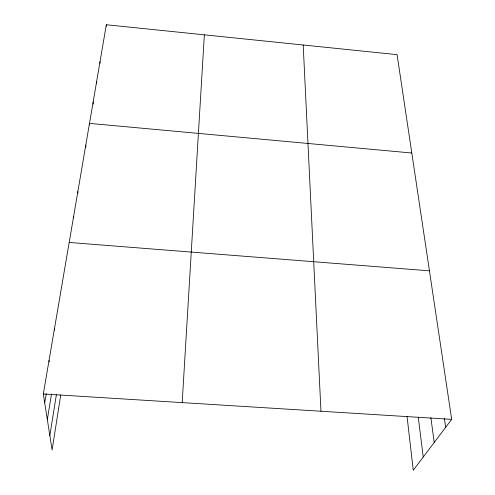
<?xml version="1.0" encoding="UTF-8"?>
<svg xmlns="http://www.w3.org/2000/svg" width="495" height="495" viewBox="0 0 495 495"><rect width="100%" height="100%" fill="white"/><g stroke="black" fill="none" stroke-linecap="round" stroke-linejoin="round"><path stroke-width="0.74" d="M182.185 402.608L204.355 34.829M60.755 394.824L52.111 449.961L43.319 393.977L106.326 24.75L397.083 54.642L451.681 419.37L413.257 470.25L407.057 416.499M49.84 435.501L56.356 394.831M47.328 419.506L51.53 393.896M44.705 402.788L46.227 393.748M43.319 393.977L451.681 419.37M69.176 242.451L429.443 270.833M411.809 153.005L89.496 123.391L89.552 124.851M444.355 418.312L445.661 427.34M49.042 360.453L49.246 361.987M430.885 417.662L434.208 442.505M418.263 417.099L423.219 457.058M54.469 328.661L54.636 330.128M73.625 216.408L73.724 217.899M77.864 191.553L77.95 193.075M303.188 44.989L320.964 411.24M85.79 145.115L85.883 147.293M93.153 101.958L93.221 104.167M96.655 81.434L96.717 83.655M100.015 61.757L100.046 63.242M106.326 24.75L106.351 26.247"/></g></svg>
